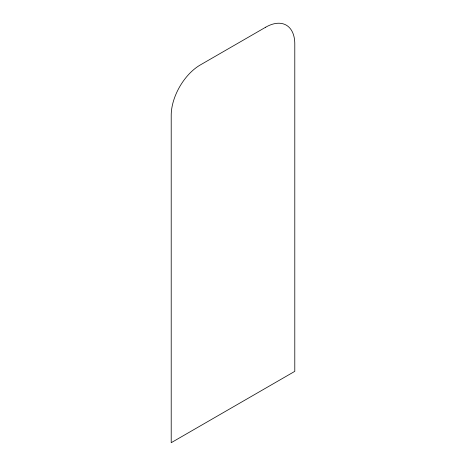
<?xml version="1.0" encoding="UTF-8"?>
<svg xmlns="http://www.w3.org/2000/svg" width="466" height="466" viewBox="0 0 466 466"><rect width="100%" height="100%" fill="white"/><g stroke="black" fill="none" stroke-linecap="round" stroke-linejoin="round"><path stroke-width="0.7" d="M265.713 27.197L200.287 64.966A41.124 23.743 -60 0 0 171.208 115.335L171.208 442.7L294.792 371.35L294.792 43.985A41.124 23.743 -60 0 0 265.713 27.197"/></g></svg>
